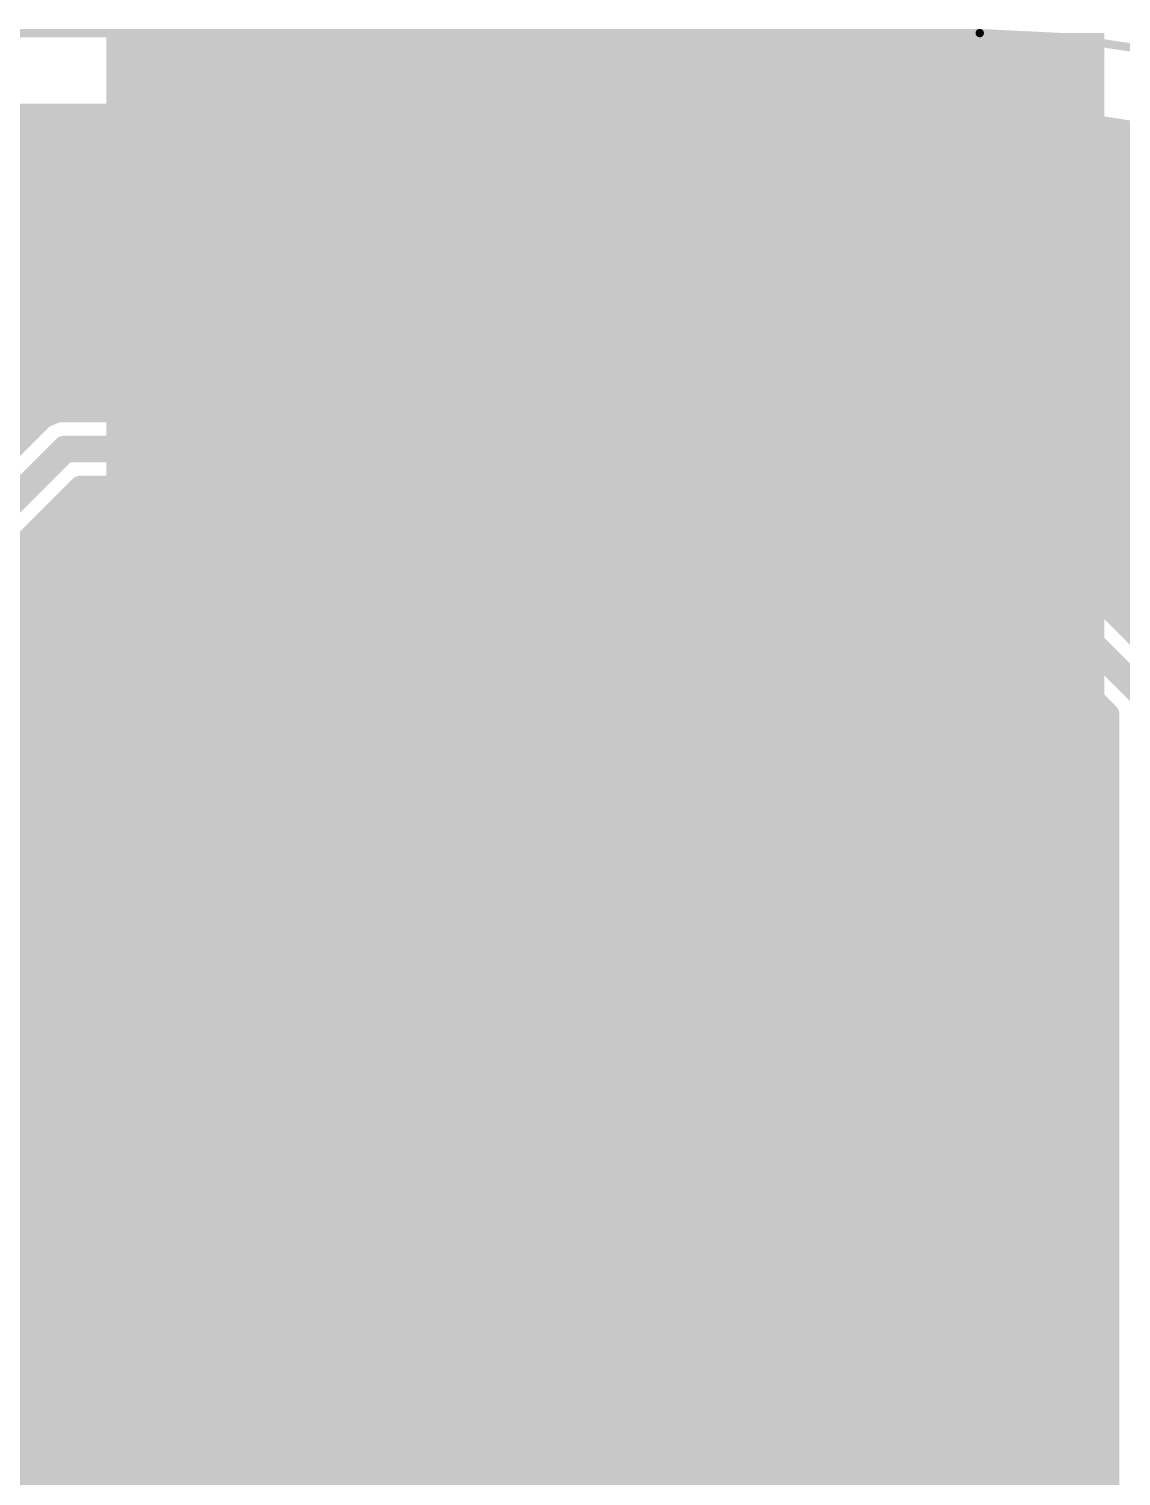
# Model space of a CAD drawing. Extents: x -0.1 to 54.7, y 0 to 86.4.
# Drawn here: x 27.39 to 44.07, y 64.33 to 86.42 of the extents above; entities that cross this region are included whole.
import ezdxf

# ---------------------------------------------------------------- set-up
doc = ezdxf.new("R2010")
doc.units = 0
for name, color, linetype in [('1', 22, 'CONTINUOUS'), ('16', 175, 'CONTINUOUS'), ('20', 7, 'CONTINUOUS'), ('39', 22, 'CONTINUOUS')]:
    doc.layers.add(name, color=color, linetype=linetype)

# ---------------------------------------------------------------- blocks, each defined once
blk = doc.blocks.new('RECT')
blk.add_solid([(-0.5, -0.5), (0.5, -0.5), (-0.5, 0.5), (0.5, 0.5)])

msp = doc.modelspace()

# ---------------------------------------------------------------- linework, layer by layer
at = {"layer": '1', "const_width": 0.4064}
for points in [[(11.1444, 84.9376), (43.4656, 84.9376)], [(12.7, 85.0773), (41.91, 85.0773)], [(41.91, 85.0773), (42.8058, 85.0421)], [(42.8058, 85.0421), (44.5753, 84.7618)], [(9.3249, 84.5312), (45.2851, 84.5312)], [(8.1671, 84.1248), (46.4429, 84.1248)], [(7.3695, 83.7184), (47.2405, 83.7184)], [(6.6204, 83.312), (47.9896, 83.312)], [(6.0611, 82.9056), (48.5489, 82.9056)], [(25.9744, 82.4992), (49.1083, 82.4992)], [(26.491, 82.0928), (49.5739, 82.0928)], [(40.7613, 81.8896), (26.6046, 81.8896)], [(40.9853, 81.7968), (40.7613, 81.8896)], [(46.0653, 76.7168), (40.9853, 81.7968)], [(41.0957, 81.6864), (49.9803, 81.6864)], [(25.4, 81.28), (40.64, 81.28)], [(40.64, 81.28), (45.72, 76.2)], [(41.5021, 81.28), (50.3867, 81.28)], [(41.9085, 80.8736), (50.7381, 80.8736)], [(42.3149, 80.4672), (51.0333, 80.4672)], [(42.7213, 80.0608), (51.3286, 80.0608)], [(27.94, 80.01), (26.67, 78.74)], [(40.64, 80.01), (27.94, 80.01)], [(44.45, 76.2), (40.64, 80.01)], [(43.1277, 79.6544), (51.6239, 79.6544)], [(27.1868, 78.3947), (28.1925, 79.4004)], [(28.1925, 79.4004), (40.3875, 79.4004)], [(40.3875, 79.4004), (43.8404, 75.9475)], [(28.0401, 79.248), (40.5399, 79.248)], [(43.5341, 79.248), (51.8372, 79.248)], [(27.6337, 78.8416), (40.9463, 78.8416)], [(43.9405, 78.8416), (52.0443, 78.8416)], [(27.2273, 78.4352), (41.3527, 78.4352)], [(12.344, 78.0288), (41.7591, 78.0288)], [(12.7504, 77.6224), (42.1655, 77.6224)], [(16.7785, 77.216), (42.5719, 77.216)], [(17.3732, 76.8096), (42.9783, 76.8096)], [(17.5514, 76.4032), (43.3847, 76.4032)], [(17.5514, 75.9968), (43.7911, 75.9968)], [(43.8404, 75.9475), (43.8404, 48.1387)], [(17.5514, 75.5904), (43.8404, 75.5904)], [(17.5514, 75.184), (43.8404, 75.184)], [(17.5514, 74.7776), (43.8404, 74.7776)], [(17.5514, 74.3712), (43.8404, 74.3712)], [(17.5514, 73.9648), (43.8404, 73.9648)], [(17.5514, 73.5584), (43.8404, 73.5584)], [(17.5514, 73.152), (43.8404, 73.152)], [(17.5514, 72.7456), (43.8404, 72.7456)], [(17.5514, 72.3392), (43.8404, 72.3392)], [(17.5514, 71.9328), (43.8404, 71.9328)], [(17.5514, 71.5264), (43.8404, 71.5264)], [(17.5514, 71.12), (43.8404, 71.12)], [(17.5514, 70.7136), (43.8404, 70.7136)], [(17.5514, 70.3072), (43.8404, 70.3072)], [(17.5514, 69.9008), (43.8404, 69.9008)], [(17.5514, 69.4944), (43.8404, 69.4944)], [(17.5514, 69.088), (43.8404, 69.088)], [(17.5514, 68.6816), (43.8404, 68.6816)], [(17.5514, 68.2752), (43.8404, 68.2752)], [(17.5514, 67.8688), (43.8404, 67.8688)], [(17.5514, 67.4624), (43.8404, 67.4624)], [(17.5514, 67.056), (43.8404, 67.056)], [(17.5514, 66.6496), (43.8404, 66.6496)], [(17.5514, 66.2432), (43.8404, 66.2432)], [(17.5514, 65.8368), (43.8404, 65.8368)], [(17.5514, 65.4304), (43.8404, 65.4304)], [(17.5514, 65.024), (43.8404, 65.024)], [(17.5514, 64.6176), (43.8404, 64.6176)], [(17.5514, 64.2112), (43.8404, 64.2112)]]:
    msp.add_lwpolyline(points, dxfattribs=at)
at = {"layer": '1', "const_width": 0.2032}
for points in [[(41.914, 85.1788, 1), (41.906, 84.9758)], [(41.91, 84.9757, 1), (41.91, 85.1789)], [(42.8217, 85.1425, 1), (42.7899, 84.9418)], [(42.8018, 84.9406, 1), (42.8098, 85.1436)], [(43.4656, 84.836, 1), (43.4656, 85.0392)], [(40.8001, 81.9835, 1), (40.7224, 81.7957)], [(40.7613, 81.788, 1), (40.7613, 81.9912)], [(41.0572, 81.8686, 1), (40.9135, 81.7249)], [(40.9464, 81.7029, 1), (41.0242, 81.8907)], [(41.0957, 81.788, 1), (41.0957, 81.5848)], [(40.7118, 81.3518, 1), (40.5682, 81.2082)], [(40.64, 81.1784, 1), (40.64, 81.3816)], [(41.5021, 81.3816, 1), (41.5021, 81.1784)], [(41.9085, 80.9752, 1), (41.9085, 80.772)], [(42.3149, 80.5688, 1), (42.3149, 80.3656)], [(42.7213, 80.1624, 1), (42.7213, 79.9592)], [(27.94, 80.1116, 1), (27.94, 79.9084)], [(28.0118, 79.9382, 1), (27.8682, 80.0818)], [(40.7118, 80.0818, 1), (40.5682, 79.9382)], [(40.64, 79.9084, 1), (40.64, 80.1116)], [(43.1277, 79.756, 1), (43.1277, 79.5528)], [(28.1925, 79.502, 1), (28.1925, 79.2988)], [(28.2643, 79.3286, 1), (28.1207, 79.4722)], [(40.4593, 79.4722, 1), (40.3157, 79.3286)], [(40.3875, 79.2988, 1), (40.3875, 79.502)], [(28.0401, 79.3496, 1), (28.0401, 79.1464)], [(40.5399, 79.1464, 1), (40.5399, 79.3496)], [(43.5341, 79.3496, 1), (43.5341, 79.1464)], [(27.6337, 78.9432, 1), (27.6337, 78.74)], [(40.9463, 78.74, 1), (40.9463, 78.9432)], [(43.9405, 78.9432, 1), (43.9405, 78.74)], [(41.3527, 78.3336, 1), (41.3527, 78.5368)], [(41.7591, 77.9272, 1), (41.7591, 78.1304)], [(42.1655, 77.5208, 1), (42.1655, 77.724)], [(42.5719, 77.1144, 1), (42.5719, 77.3176)], [(42.9783, 76.708, 1), (42.9783, 76.9112)], [(43.3847, 76.3016, 1), (43.3847, 76.5048)], [(43.942, 75.9475, 1), (43.7388, 75.9475)], [(43.7686, 75.8757, 1), (43.9122, 76.0193)], [(43.7911, 75.8952, 1), (43.7911, 76.0984)], [(43.8404, 75.4888, 1), (43.8404, 75.692)], [(43.8404, 75.0824, 1), (43.8404, 75.2856)], [(43.8404, 74.676, 1), (43.8404, 74.8792)], [(43.8404, 74.2696, 1), (43.8404, 74.4728)], [(43.8404, 73.8632, 1), (43.8404, 74.0664)], [(43.8404, 73.4568, 1), (43.8404, 73.66)], [(43.8404, 73.0504, 1), (43.8404, 73.2536)], [(43.8404, 72.644, 1), (43.8404, 72.8472)], [(43.8404, 72.2376, 1), (43.8404, 72.4408)], [(43.8404, 71.8312, 1), (43.8404, 72.0344)], [(43.8404, 71.4248, 1), (43.8404, 71.628)], [(43.8404, 71.0184, 1), (43.8404, 71.2216)], [(43.8404, 70.612, 1), (43.8404, 70.8152)], [(43.8404, 70.2056, 1), (43.8404, 70.4088)], [(43.8404, 69.7992, 1), (43.8404, 70.0024)], [(43.8404, 69.3928, 1), (43.8404, 69.596)], [(43.8404, 68.9864, 1), (43.8404, 69.1896)], [(43.8404, 68.58, 1), (43.8404, 68.7832)], [(43.8404, 68.1736, 1), (43.8404, 68.3768)], [(43.8404, 67.7672, 1), (43.8404, 67.9704)], [(43.8404, 67.3608, 1), (43.8404, 67.564)], [(43.8404, 66.9544, 1), (43.8404, 67.1576)], [(43.8404, 66.548, 1), (43.8404, 66.7512)], [(43.8404, 66.1416, 1), (43.8404, 66.3448)], [(43.8404, 65.7352, 1), (43.8404, 65.9384)], [(43.8404, 65.3288, 1), (43.8404, 65.532)], [(43.8404, 64.9224, 1), (43.8404, 65.1256)], [(43.8404, 64.516, 1), (43.8404, 64.7192)], [(43.8404, 64.1096, 1), (43.8404, 64.3128)]]:
    msp.add_lwpolyline(points, format="xyb", dxfattribs=at)
at = {"layer": '16', "const_width": 0.4064}
for points in [[(11.1444, 84.9376), (43.4656, 84.9376)], [(12.7, 85.0773), (41.91, 85.0773)], [(41.91, 85.0773), (42.8058, 85.0421)], [(42.8058, 85.0421), (44.5753, 84.7618)], [(9.3249, 84.5312), (45.2851, 84.5312)], [(8.1671, 84.1248), (46.4429, 84.1248)], [(7.3695, 83.7184), (47.2405, 83.7184)], [(6.6204, 83.312), (47.9896, 83.312)], [(6.0611, 82.9056), (48.5489, 82.9056)], [(25.9744, 82.4992), (49.1083, 82.4992)], [(26.491, 82.0928), (49.5739, 82.0928)], [(26.6888, 81.6864), (49.9803, 81.6864)], [(26.7462, 81.28), (50.3867, 81.28)], [(26.6888, 80.8736), (50.7381, 80.8736)], [(27.5947, 80.5268), (26.4175, 79.3496)], [(26.491, 80.4672), (27.5351, 80.4672)], [(27.8187, 80.6196), (27.5947, 80.5268)], [(40.7613, 80.6196), (27.8187, 80.6196)], [(40.9853, 80.5268), (40.7613, 80.6196)], [(41.1568, 80.3553), (40.9853, 80.5268)], [(41.0449, 80.4672), (51.0333, 80.4672)], [(44.9668, 76.5453), (41.1568, 80.3553)], [(41.4513, 80.0608), (51.3286, 80.0608)], [(27.94, 80.01), (26.67, 78.74)], [(40.64, 80.01), (27.94, 80.01)], [(44.45, 76.2), (40.64, 80.01)], [(41.8577, 79.6544), (51.6239, 79.6544)], [(42.2641, 79.248), (51.8372, 79.248)], [(26.67, 77.47), (27.94, 78.74)], [(27.94, 78.74), (40.64, 78.74)], [(40.64, 78.74), (43.18, 76.2)], [(42.6705, 78.8416), (52.0443, 78.8416)], [(43.0769, 78.4352), (52.2513, 78.4352)], [(27.0153, 76.9532), (28.1925, 78.1304)], [(28.0909, 78.0288), (40.4891, 78.0288)], [(28.1925, 78.1304), (40.3875, 78.1304)], [(40.3875, 78.1304), (42.5704, 75.9475)], [(43.4833, 78.0288), (52.4583, 78.0288)], [(27.6845, 77.6224), (40.8955, 77.6224)], [(43.8897, 77.6224), (52.5904, 77.6224)], [(27.2781, 77.216), (41.3019, 77.216)], [(1.7555, 76.8096), (41.7083, 76.8096)], [(1.6235, 76.4032), (42.1147, 76.4032)], [(43.18, 76.2), (43.18, 53.34)], [(4.9018, 75.9968), (42.5211, 75.9968)], [(42.5704, 75.9475), (42.5704, 53.2187)], [(5.4257, 75.5904), (42.5704, 75.5904)], [(5.5958, 75.184), (42.5704, 75.184)], [(5.6054, 74.7776), (42.5704, 74.7776)], [(5.4695, 74.3712), (42.5704, 74.3712)], [(5.1209, 73.9648), (42.5704, 73.9648)], [(1.2827, 73.5584), (42.5704, 73.5584)], [(5.3241, 73.152), (42.5704, 73.152)], [(5.5537, 72.7456), (42.5704, 72.7456)], [(5.6054, 72.3392), (42.5704, 72.3392)], [(5.5116, 71.9328), (42.5704, 71.9328)], [(5.2225, 71.5264), (42.5704, 71.5264)], [(1.2827, 71.12), (42.5704, 71.12)], [(5.2225, 70.7136), (42.5704, 70.7136)], [(5.5116, 70.3072), (42.5704, 70.3072)], [(5.6054, 69.9008), (42.5704, 69.9008)], [(5.5537, 69.4944), (42.5704, 69.4944)], [(5.3241, 69.088), (42.5704, 69.088)], [(1.2827, 68.6816), (42.5704, 68.6816)], [(5.1208, 68.2752), (42.5704, 68.2752)], [(5.4695, 67.8688), (42.5704, 67.8688)], [(5.6054, 67.4624), (42.5704, 67.4624)], [(5.5958, 67.056), (42.5704, 67.056)], [(5.4257, 66.6496), (42.5704, 66.6496)], [(4.9018, 66.2432), (42.5704, 66.2432)], [(4.9018, 65.8368), (42.5704, 65.8368)], [(5.4257, 65.4304), (42.5704, 65.4304)], [(5.5958, 65.024), (42.5704, 65.024)], [(5.6054, 64.6176), (42.5704, 64.6176)], [(5.4695, 64.2112), (42.5704, 64.2112)]]:
    msp.add_lwpolyline(points, dxfattribs=at)
at = {"layer": '16', "const_width": 0.2032}
for points in [[(41.914, 85.1788, 1), (41.906, 84.9758)], [(41.91, 84.9757, 1), (41.91, 85.1789)], [(42.8217, 85.1425, 1), (42.7899, 84.9418)], [(42.8018, 84.9406, 1), (42.8098, 85.1436)], [(43.4656, 84.836, 1), (43.4656, 85.0392)], [(27.5558, 80.6207, 1), (27.6336, 80.4329)], [(27.6665, 80.4549, 1), (27.5228, 80.5986)], [(27.5351, 80.3656, 1), (27.5351, 80.5688)], [(27.8187, 80.7212, 1), (27.8187, 80.518)], [(27.8576, 80.5257, 1), (27.7799, 80.7135)], [(40.8001, 80.7135, 1), (40.7224, 80.5257)], [(40.7613, 80.518, 1), (40.7613, 80.7212)], [(41.0572, 80.5986, 1), (40.9135, 80.4549)], [(41.0449, 80.5688, 1), (41.0449, 80.3656)], [(40.9464, 80.4329, 1), (41.0242, 80.6207)], [(41.2286, 80.4272, 1), (41.0849, 80.2835)], [(41.0849, 80.2835, 1), (41.2286, 80.4272)], [(41.4513, 80.1624, 1), (41.4513, 79.9592)], [(27.94, 80.1116, 1), (27.94, 79.9084)], [(28.0118, 79.9382, 1), (27.8682, 80.0818)], [(40.7118, 80.0818, 1), (40.5682, 79.9382)], [(40.64, 79.9084, 1), (40.64, 80.1116)], [(41.8577, 79.756, 1), (41.8577, 79.5528)], [(42.2641, 79.3496, 1), (42.2641, 79.1464)], [(27.94, 78.8416, 1), (27.94, 78.6384)], [(28.0118, 78.6682, 1), (27.8682, 78.8118)], [(40.7118, 78.8118, 1), (40.5682, 78.6682)], [(40.64, 78.6384, 1), (40.64, 78.8416)], [(42.6705, 78.9432, 1), (42.6705, 78.74)], [(43.0769, 78.5368, 1), (43.0769, 78.3336)], [(28.0909, 78.1304, 1), (28.0909, 77.9272)], [(28.1925, 78.232, 1), (28.1925, 78.0288)], [(28.2643, 78.0586, 1), (28.1207, 78.2022)], [(40.4593, 78.2022, 1), (40.3157, 78.0586)], [(40.3875, 78.0288, 1), (40.3875, 78.232)], [(40.4891, 77.9272, 1), (40.4891, 78.1304)], [(43.4833, 78.1304, 1), (43.4833, 77.9272)], [(27.6845, 77.724, 1), (27.6845, 77.5208)], [(40.8955, 77.5208, 1), (40.8955, 77.724)], [(43.8897, 77.724, 1), (43.8897, 77.5208)], [(41.3019, 77.1144, 1), (41.3019, 77.3176)], [(41.7083, 76.708, 1), (41.7083, 76.9112)], [(42.1147, 76.3016, 1), (42.1147, 76.5048)], [(43.2816, 76.2, 1), (43.0784, 76.2)], [(43.1082, 76.1282, 1), (43.2518, 76.2718)], [(42.672, 75.9475, 1), (42.4688, 75.9475)], [(42.4986, 75.8757, 1), (42.6422, 76.0193)], [(42.5211, 75.8952, 1), (42.5211, 76.0984)], [(42.5704, 75.4888, 1), (42.5704, 75.692)], [(42.5704, 75.0824, 1), (42.5704, 75.2856)], [(42.5704, 74.676, 1), (42.5704, 74.8792)], [(42.5704, 74.2696, 1), (42.5704, 74.4728)], [(42.5704, 73.8632, 1), (42.5704, 74.0664)], [(42.5704, 73.4568, 1), (42.5704, 73.66)], [(42.5704, 73.0504, 1), (42.5704, 73.2536)], [(42.5704, 72.644, 1), (42.5704, 72.8472)], [(42.5704, 72.2376, 1), (42.5704, 72.4408)], [(42.5704, 71.8312, 1), (42.5704, 72.0344)], [(42.5704, 71.4248, 1), (42.5704, 71.628)], [(42.5704, 71.0184, 1), (42.5704, 71.2216)], [(42.5704, 70.612, 1), (42.5704, 70.8152)], [(42.5704, 70.2056, 1), (42.5704, 70.4088)], [(42.5704, 69.7992, 1), (42.5704, 70.0024)], [(42.5704, 69.3928, 1), (42.5704, 69.596)], [(42.5704, 68.9864, 1), (42.5704, 69.1896)], [(42.5704, 68.58, 1), (42.5704, 68.7832)], [(42.5704, 68.1736, 1), (42.5704, 68.3768)], [(42.5704, 67.7672, 1), (42.5704, 67.9704)], [(42.5704, 67.3608, 1), (42.5704, 67.564)], [(42.5704, 66.9544, 1), (42.5704, 67.1576)], [(42.5704, 66.548, 1), (42.5704, 66.7512)], [(42.5704, 66.1416, 1), (42.5704, 66.3448)], [(42.5704, 65.7352, 1), (42.5704, 65.9384)], [(42.5704, 65.3288, 1), (42.5704, 65.532)], [(42.5704, 64.9224, 1), (42.5704, 65.1256)], [(42.5704, 64.516, 1), (42.5704, 64.7192)], [(42.5704, 64.1096, 1), (42.5704, 64.3128)]]:
    msp.add_lwpolyline(points, format="xyb", dxfattribs=at)
at = {"layer": '20', "const_width": 0.127}
msp.add_lwpolyline([(12.7, 86.36), (41.91, 86.36)], dxfattribs=at)
at = {"layer": '20'}
for points, const_width in [([(41.91, 86.3918, 1), (41.91, 86.3282)], 0.0635), ([(54.61, 73.66, 0.4142), (41.91, 86.36)], 0.127), ([(41.91, 86.3282, 1), (41.91, 86.3918)], 0.0635)]:
    msp.add_lwpolyline(points, format="xyb", dxfattribs=dict(at, const_width=const_width))

# ---------------------------------------------------------------- block references
at = {"layer": '39', "xscale": 15.24, "yscale": 17.145}
msp.add_blockref('RECT', (36.195, 77.7875), dxfattribs=at)

doc.saveas('drawing.dxf')
